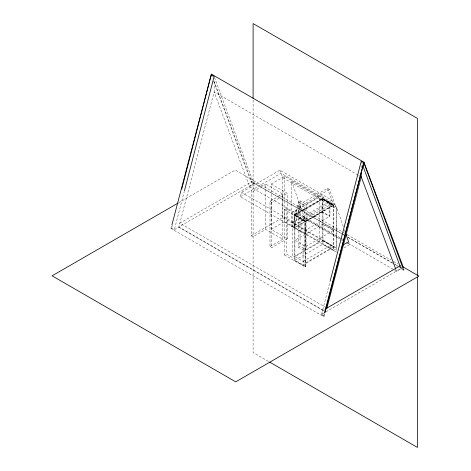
<?xml version="1.0" encoding="UTF-8"?>
<svg xmlns="http://www.w3.org/2000/svg" width="471" height="471" viewBox="0 0 471 471"><rect width="100%" height="100%" fill="white"/><g stroke="black" fill="none" stroke-linecap="round" stroke-linejoin="round"><path stroke-width="0.35" stroke-dasharray="2.35 1.77" d="M324.684 314.075L324.13 316.206L323.512 316.559L170.979 228.494L171.615 228.129L172.351 225.291M171.615 228.129L174.358 229.713L184.302 191.385M324.13 316.206L321.434 314.646L329.906 281.988M170.979 228.494L171.727 225.65M174.358 229.713L178.786 227.157L214.128 91.933L214.128 80.641M327.439 188.329L332.997 203.184L292.297 226.686L297.855 205.409L327.439 188.329L329.429 189.477L334.987 204.332L294.287 227.834L240.375 196.707L241.511 192.368L279.945 170.178L331.867 200.157L293.427 222.347L241.511 192.368M294.287 227.834L299.844 206.557L329.429 189.477M323.512 316.559L324.26 313.715M178.668 202.748L235.282 170.066L344.578 233.163M213.681 81.018L251.155 182.206L251.791 181.841L341.41 233.575M343.624 234.741L254.481 183.272L178.845 226.94L325.302 311.496M358.042 175.018L214.128 91.933L249.471 186.345L253.898 183.79L214.382 77.091M240.375 196.707L281.081 173.21L334.987 204.332M265.785 184.167L253.045 191.526L251.202 190.461L251.202 235.759L253.045 236.825L265.785 229.471L282.741 239.256L282.741 193.958L265.785 184.167L265.785 229.471M271.184 184.055L287.31 193.369L287.31 238.667L271.184 229.353L271.184 184.055L284.608 176.301L319.609 196.513L319.609 241.811L306.062 249.636L300.039 246.162L298.32 247.151L298.32 201.853L300.039 200.858L306.062 204.337L319.609 196.513M287.31 238.667L271.773 247.64L270.001 246.616L270.001 201.311L282.741 193.958M270.001 201.311L271.773 202.336L287.31 193.369M284.502 209.683L286.238 208.682L292.438 212.262L304.396 205.362L304.396 250.66L292.438 257.56L286.238 253.981L284.502 254.988L284.502 209.683L305.073 221.564L305.073 266.863L305.72 266.492L305.72 220.946L333.427 204.95L333.427 250.495L336.653 248.635L336.653 208.853L334.952 204.314M251.202 235.759L282.777 217.525L336.653 248.635M305.72 266.492L294.911 260.251L294.911 211.267L322.976 195.065L322.976 244.049L294.552 260.457L294.552 215.159L322.976 198.75L333.786 204.985M294.11 214.782L322.176 198.579L329.941 203.06L329.941 216.136L322.176 211.656L294.11 227.858L294.11 214.782L301.876 219.262L329.582 203.266L329.582 216.342L301.876 232.338L294.11 227.858M294.911 215.388L322.976 199.18M271.184 229.353L284.608 221.605L319.609 241.811M343.347 226.71L336.624 207.358L291.714 181.429L291.714 226.239L304.672 218.756L340.097 239.203M270.001 246.616L282.741 239.256M303.094 261.364L330.801 245.367L330.801 248.982L303.094 264.979L303.094 244.914M344.03 247.893L349.588 244.685L349.111 243.301M322.47 310.654L324.378 309.553M321.493 314.428L324.03 312.962M325.938 311.861L401.575 268.193L400.585 265.556M321.434 314.646L323.977 313.18M394.651 270.166L396.564 271.272L401.009 268.705L403.706 270.26L404.33 269.907L403.812 268.529M358.672 175.389L360.586 176.49M322.617 198.709L333.427 204.95M333.786 205.421L322.617 198.956L322.617 244.255L333.427 250.495M322.617 199.392L333.427 205.627L305.72 221.623L294.552 215.159M279.945 170.178L282.777 177.75L336.653 208.853M321.817 211.862L329.582 216.342M298.32 201.853L304.396 205.362M297.855 205.409L299.844 206.557M347.115 234.629L391.03 260.039M393.579 261.511L398.036 264.084M348.087 237.313L392.661 263.048M395.204 264.519L397.754 265.991M400.297 267.457L401.575 268.193M342.04 233.946L343.948 235.047M347.763 237.249L392.891 263.301M393.52 263.666L397.971 266.233M398.607 266.604L404.33 269.907M251.155 182.206L253.898 183.79M333.786 230.225L322.976 223.99L294.911 240.192L305.72 246.433L333.427 230.437L322.617 224.196M294.911 211.267L303.766 216.377L303.766 220.063M340.209 237.855L302.888 216.307L292.367 222.383L337.283 248.311M340.845 238.22L342.741 239.315M249.471 186.345L342.441 240.022M348.169 243.33L394.015 269.801M340.733 239.568L342.629 240.669M346.426 242.859L349.588 244.685M305.72 220.946L294.911 214.705L322.976 198.503L333.786 204.744L333.786 250.289L322.976 244.049M294.911 214.953L305.72 221.193M333.786 246.674L322.976 240.434L294.911 256.636L305.72 262.877L333.427 246.881L322.617 240.64M291.714 226.239L336.624 252.168L336.624 207.358M298.32 247.151L304.396 250.66M294.552 260.457L305.361 266.698L305.361 221.399M284.502 254.988L305.073 266.863M326.291 307.716L179.834 223.16L253.486 180.634L254.481 183.272M178.786 227.157L325.243 311.714M268.393 361.381L253.104 352.555L253.104 99.193M213.958 80.988L251.791 181.841M396.046 269.895L396.564 271.272M402.94 268.193L403.706 270.26M361.475 161.995L362.24 164.061M400.497 267.328L401.009 268.705M211.385 74.824L212.662 78.263M344.307 229.477L345.025 231.549M291.714 181.429L304.672 218.756M361.222 165.551L361.222 169.083M322.176 198.579L322.176 211.656M306.062 204.337L306.062 249.636M301.876 219.262L301.876 232.338M300.039 200.858L300.039 246.162M292.438 212.262L292.438 257.56M286.238 208.682L286.238 253.981M284.608 176.301L284.608 221.605M282.777 177.75L282.777 217.525M271.773 202.336L271.773 247.64"/><path stroke-width="0.71" d="M181.741 189.089L211.385 74.13L363.924 162.195L403.553 267.846M184.485 190.673L214.128 76.402L211.385 74.824M330.094 281.281L361.222 161.306L363.924 162.866L402.94 268.193M325.055 312.656L363.924 162.195L324.442 313.003M171.909 224.938L211.385 74.13M326.809 308.523L361.222 176.855L361.222 171.909M178.032 203.119L52.081 275.835L235.718 381.857L418.919 276.083L403.035 266.916M342.853 245.097L347.804 242.235M325.655 308.817L400.585 265.556M269.671 362.117L417.465 447.45L417.465 277.072M361.222 176.86L395.787 269.206M363.006 166.128L400.244 266.639M345.985 234.317L348.87 242.612M417.465 275.606L417.465 118.445L253.104 23.55L253.104 98.457"/></g></svg>
